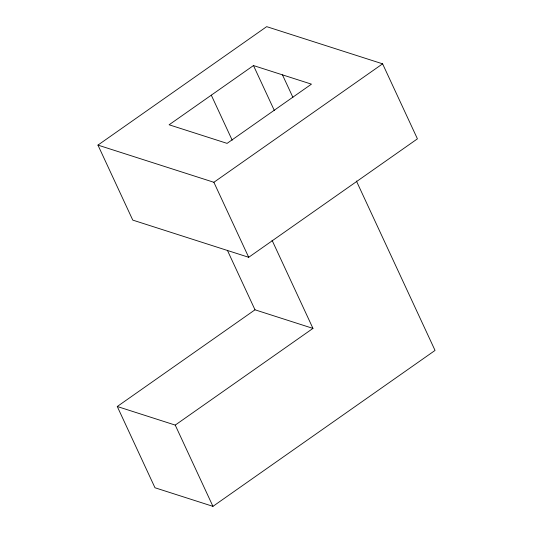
<?xml version="1.0" encoding="UTF-8"?>
<svg xmlns="http://www.w3.org/2000/svg" width="533" height="533" viewBox="0 0 533 533"><rect width="100%" height="100%" fill="white"/><g stroke="black" fill="none" stroke-linecap="round" stroke-linejoin="round"><path stroke-width="0.8" d="M97.952 145.103L266.68 26.65L382.607 63.833L417.426 138.84L248.698 257.292L132.77 220.109L97.952 145.103L213.88 182.286L248.698 257.292M253.481 65.559L169.114 124.782L227.078 143.377L311.445 84.147L253.481 65.559L274.368 110.564M213.88 182.286L382.607 63.833M117.267 406.506L255.001 309.806L312.964 328.401L175.23 425.094L117.267 406.506L154.983 487.762L212.947 506.35L435.048 350.428L356.397 180.993M282.463 74.853L292.91 97.359M211.301 95.174L232.188 140.179M272.043 240.236L312.964 328.401M227.371 250.277L255.001 309.806M175.23 425.094L212.947 506.35"/></g></svg>
